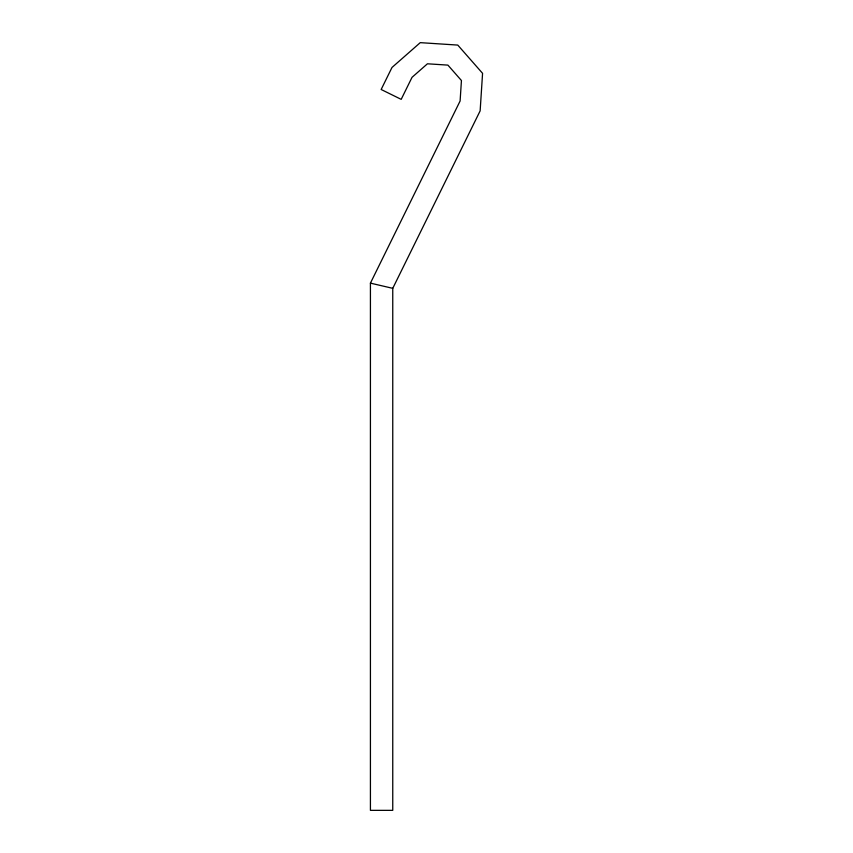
<?xml version="1.0" encoding="UTF-8"?>
<svg xmlns="http://www.w3.org/2000/svg" width="853" height="853" viewBox="0 0 853 853"><rect width="100%" height="100%" fill="white"/><g stroke="black" fill="none" stroke-linecap="round" stroke-linejoin="round"><path stroke-width="1.28" d="M370.426 283.132L460.108 100.995L461.441 80.523L447.91 65.116L427.438 63.794L412.031 77.324L401.187 99.353L381.152 89.49L391.996 67.462L420.252 42.65L457.773 45.081L482.574 73.337L480.143 110.858L392.753 288.335L392.753 810.35L370.426 810.35L370.426 283.132L392.753 288.335"/></g></svg>
